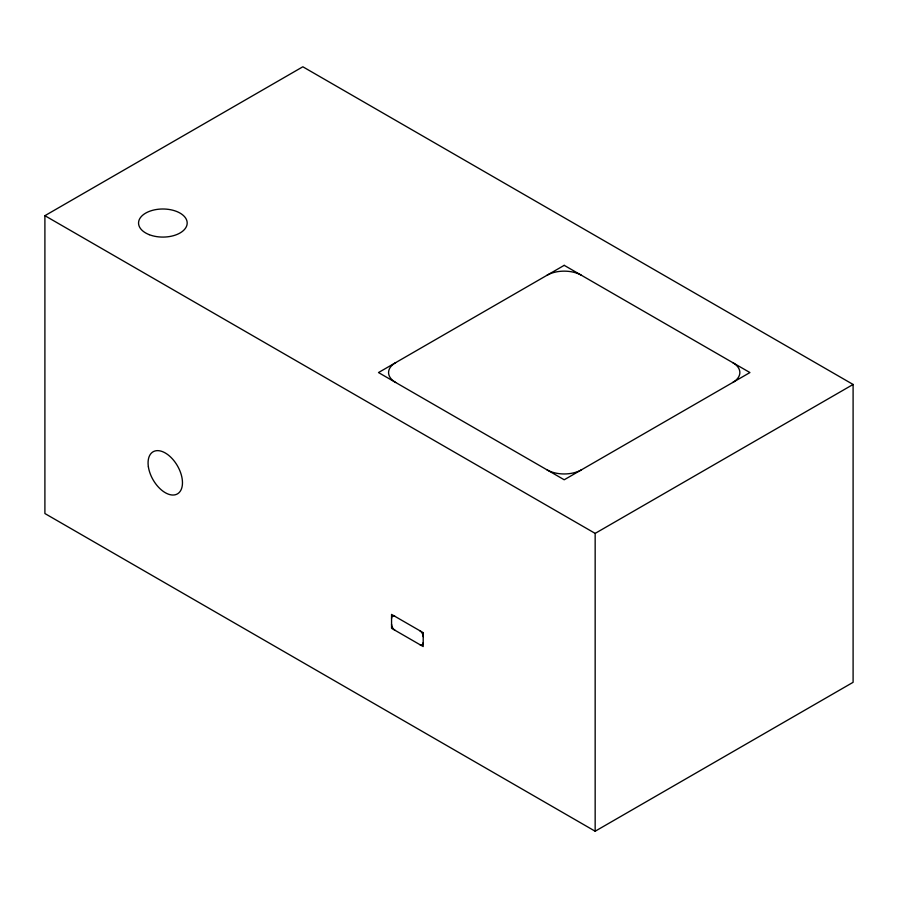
<?xml version="1.0" encoding="UTF-8"?>
<svg xmlns="http://www.w3.org/2000/svg" width="898" height="898" viewBox="0 0 898 898"><rect width="100%" height="100%" fill="white"/><g stroke="black" fill="none" stroke-linecap="round" stroke-linejoin="round"><path stroke-width="1.35" d="M44.9 215.688L302.839 66.778L853.1 384.467L853.1 682.312L595.161 831.222L44.9 513.533L44.9 215.688L595.161 533.39L853.1 384.467M595.161 533.39L595.161 831.222M395.692 382.481A24.313 14.042 0 0 1 395.692 362.624M581.41 469.845A24.313 14.042 0 0 1 547.017 469.845M732.734 362.624A24.313 14.042 0 0 1 732.734 382.481M547.017 275.259A24.313 14.042 0 0 1 581.41 275.259M395.008 630.284A4.86 2.806 60 0 1 391.562 624.323M423.205 642.598A4.86 2.806 60 0 1 419.77 644.584M419.77 630.677A4.86 2.806 60 0 1 423.205 636.637M391.562 618.374A4.86 2.806 60 0 1 395.008 616.387M564.213 265.337L378.496 372.558L564.213 479.779L749.931 372.558L564.213 265.337M423.205 632.663L391.562 614.4L391.562 628.297L423.205 646.56L423.205 632.663M148.383 466.837A24.313 14.042 60 0 0 176.536 494.338A24.313 14.042 60 0 0 170.889 457.306A24.313 14.042 60 0 0 148.383 466.837M149.236 234.67A24.313 14.042 0 0 0 187.121 224.04A24.313 14.042 0 0 0 152.233 210.413A24.313 14.042 0 0 0 149.236 234.67"/></g></svg>
